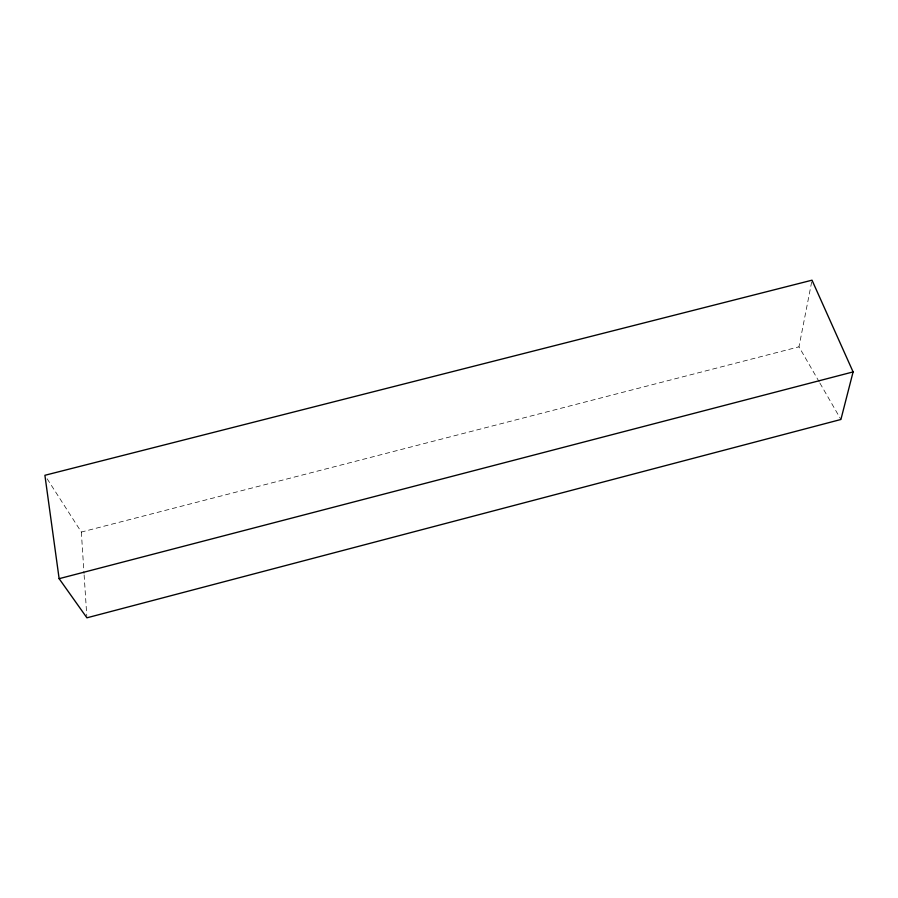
<?xml version="1.0" encoding="UTF-8"?>
<svg xmlns="http://www.w3.org/2000/svg" width="898" height="898" viewBox="0 0 898 898"><rect width="100%" height="100%" fill="white"/><g stroke="black" fill="none" stroke-linecap="round" stroke-linejoin="round"><path stroke-width="0.67" stroke-dasharray="4.49 3.37" d="M819.245 381.942L798.973 346.83L812.017 280.187M47.134 478.769L81.336 532.054L798.973 346.83M819.941 383.154L840.91 419.478M81.336 532.054L84.03 573.553M84.12 574.933L86.825 616.432"/><path stroke-width="1.35" d="M853.1 371.918L840.91 419.478L86.915 617.813L59.133 578.671L44.9 475.289L812.017 280.187L853.1 371.918L59.133 578.671"/></g></svg>
